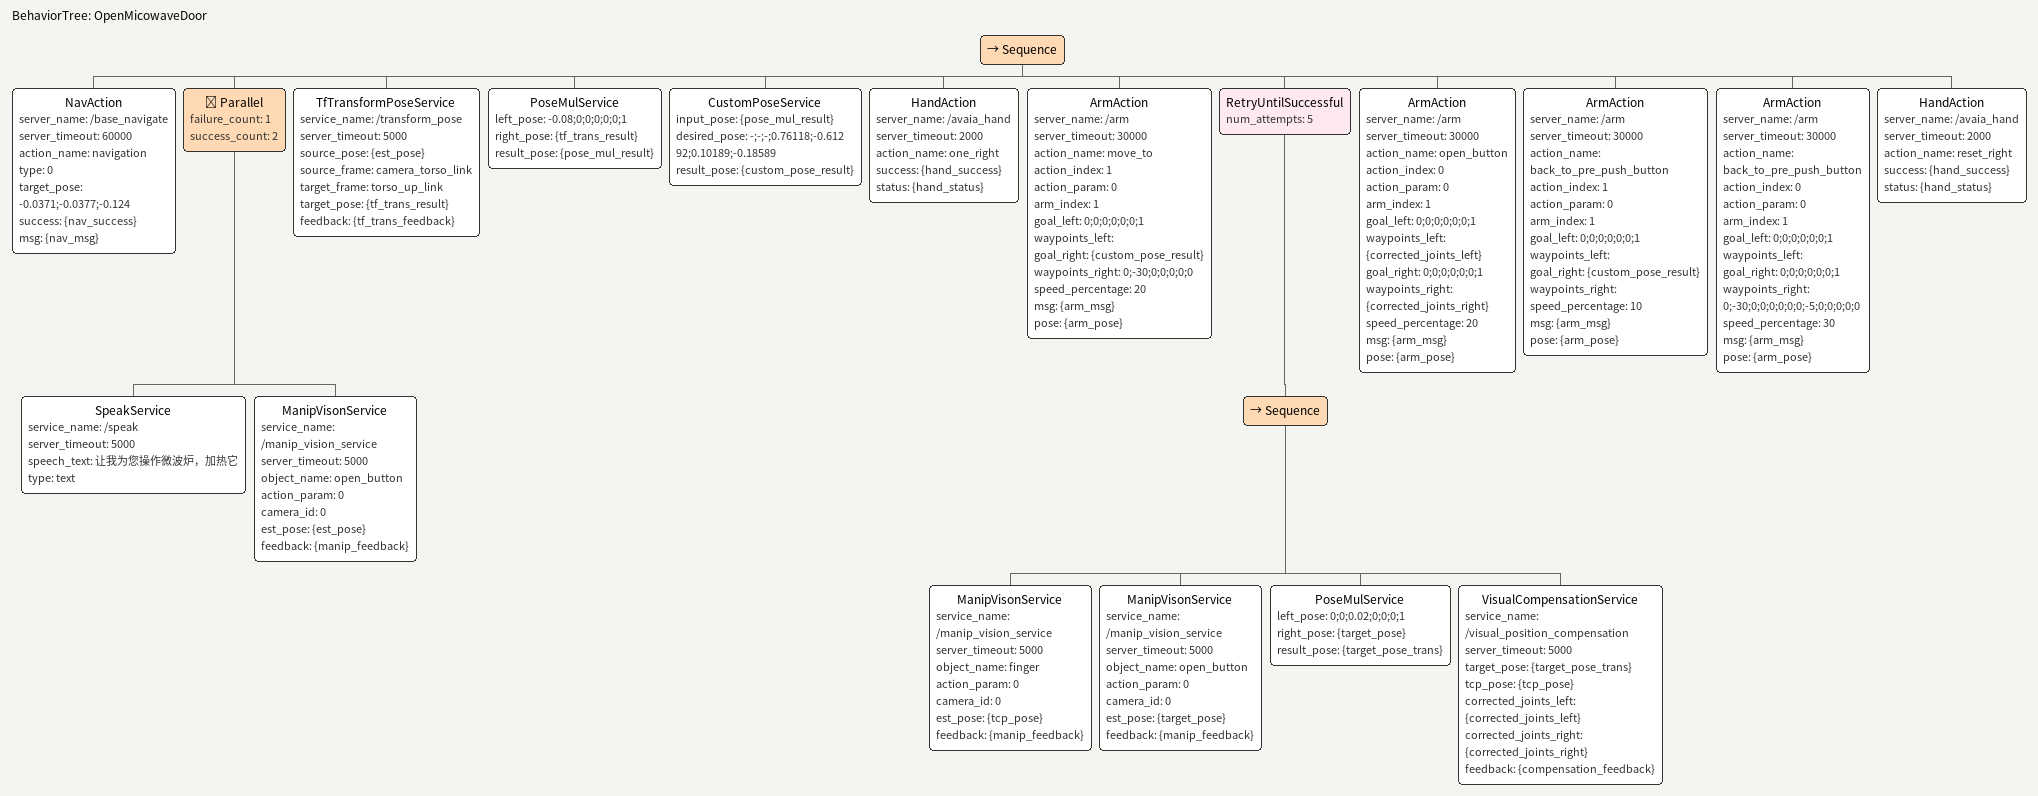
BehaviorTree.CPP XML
<?xml version="1.0" encoding="UTF-8"?>
<root BTCPP_format="4"
      main_tree_to_execute="OpenMicowaveDoor">
  <BehaviorTree ID="OpenMicowaveDoor">
    <Sequence>
      <NavAction server_name="/base_navigate"
                 server_timeout="60000"
                 action_name="navigation"
                 type="0"
                 target_pose="-0.0371;-0.0377;-0.124"
                 success="{nav_success}"
                 msg="{nav_msg}"/>
      <Parallel failure_count="1"
                success_count="2">
        <SpeakService service_name="/speak"
                      server_timeout="5000"
                      speech_text="让我为您操作微波炉，加热它"
                      type="text"/>
        <ManipVisonService service_name="/manip_vision_service"
                           server_timeout="5000"
                           object_name="open_button"
                           action_param="0"
                           camera_id="0"
                           est_pose="{est_pose}"
                           feedback="{manip_feedback}"/>
      </Parallel>
      <TfTransformPoseService service_name="/transform_pose"
                              server_timeout="5000"
                              source_pose="{est_pose}"
                              source_frame="camera_torso_link"
                              target_frame="torso_up_link"
                              target_pose="{tf_trans_result}"
                              feedback="{tf_trans_feedback}"/>
      <PoseMulService left_pose="-0.08;0;0;0;0;0;1"
                      right_pose="{tf_trans_result}"
                      result_pose="{pose_mul_result}"/>
      <CustomPoseService input_pose="{pose_mul_result}"
                         desired_pose="-;-;-;0.76118;-0.61292;0.10189;-0.18589"
                         result_pose="{custom_pose_result}"/>
      <HandAction server_name="/avaia_hand"
                  server_timeout="2000"
                  action_name="one_right"
                  success="{hand_success}"
                  status="{hand_status}"/>
      <ArmAction server_name="/arm"
                 server_timeout="30000"
                 action_name="move_to"
                 action_index="1"
                 action_param="0"
                 arm_index="1"
                 goal_left="0;0;0;0;0;0;1"
                 waypoints_left=""
                 goal_right="{custom_pose_result}"
                 waypoints_right="0;-30;0;0;0;0;0"
                 speed_percentage="20"
                 msg="{arm_msg}"
                 pose="{arm_pose}"/>
      <RetryUntilSuccessful num_attempts="5">
        <Sequence>
          <ManipVisonService service_name="/manip_vision_service"
                              server_timeout="5000"
                              object_name="finger"
                              action_param="0"
                              camera_id="0"
                              est_pose="{tcp_pose}"
                              feedback="{manip_feedback}"/>
          <ManipVisonService service_name="/manip_vision_service"
                              server_timeout="5000"
                              object_name="open_button"
                              action_param="0"
                              camera_id="0"
                              est_pose="{target_pose}"
                              feedback="{manip_feedback}"/>
          <PoseMulService left_pose="0;0;0.02;0;0;0;1"
                          right_pose="{target_pose}"
                          result_pose="{target_pose_trans}"/>
          <VisualCompensationService service_name="/visual_position_compensation"
                                      server_timeout="5000"
                                      target_pose="{target_pose_trans}"
                                      tcp_pose="{tcp_pose}"
                                      corrected_joints_left="{corrected_joints_left}"
                                      corrected_joints_right="{corrected_joints_right}"
                                      feedback="{compensation_feedback}"/>
        </Sequence>
      </RetryUntilSuccessful>
      <ArmAction server_name="/arm"
                 server_timeout="30000"
                 action_name="open_button"
                 action_index="0"
                 action_param="0"
                 arm_index="1"
                 goal_left="0;0;0;0;0;0;1"
                 waypoints_left="{corrected_joints_left}"
                 goal_right="0;0;0;0;0;0;1"
                 waypoints_right="{corrected_joints_right}"
                 speed_percentage="20"
                 msg="{arm_msg}"
                 pose="{arm_pose}"/>
      <ArmAction server_name="/arm"
                 server_timeout="30000"
                 action_name="back_to_pre_push_button"
                 action_index="1"
                 action_param="0"
                 arm_index="1"
                 goal_left="0;0;0;0;0;0;1"
                 waypoints_left=""
                 goal_right="{custom_pose_result}"
                 waypoints_right=""
                 speed_percentage="10"
                 msg="{arm_msg}"
                 pose="{arm_pose}"/>
      <ArmAction server_name="/arm"
                 server_timeout="30000"
                 action_name="back_to_pre_push_button"
                 action_index="0"
                 action_param="0"
                 arm_index="1"
                 goal_left="0;0;0;0;0;0;1"
                 waypoints_left=""
                 goal_right="0;0;0;0;0;0;1"
                 waypoints_right="0;-30;0;0;0;0;0;0;-5;0;0;0;0;0"
                 speed_percentage="30"
                 msg="{arm_msg}"
                 pose="{arm_pose}"/>
      <HandAction server_name="/avaia_hand"
                  server_timeout="2000"
                  action_name="reset_right"
                  success="{hand_success}"
                  status="{hand_status}"/>
    </Sequence>
  </BehaviorTree>
</root>
